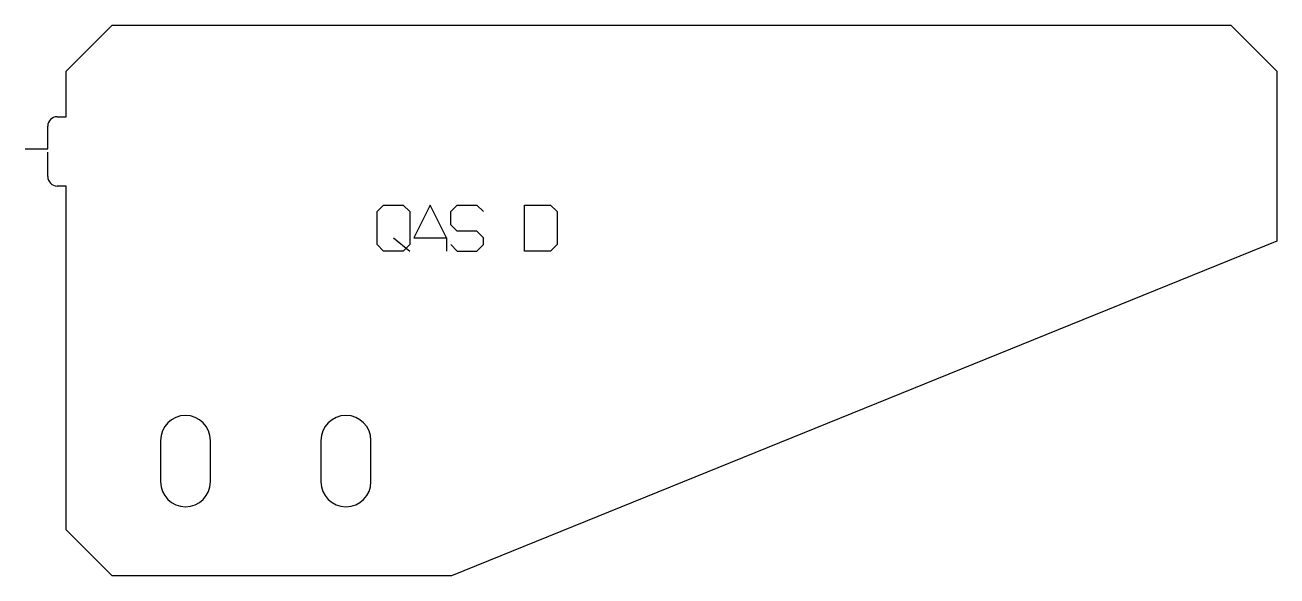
# Model space of a CAD drawing. Extents: x 818 to 1092, y 49 to 169.
import ezdxf

# ---------------------------------------------------------------- set-up
doc = ezdxf.new("R2010")
doc.units = 0

msp = doc.modelspace()

# ---------------------------------------------------------------- linework, layer by layer
for p, q in [((827.45, 158.72), (837.48, 168.75)), ((837.48, 168.75), (1081.52, 168.75)), ((1081.52, 168.75), (1091.55, 158.72)), ((827.45, 148.75), (827.45, 158.72)), ((1091.55, 158.72), (1091.55, 121.67)), ((825.5, 148.75), (827.45, 148.75)), ((823.45, 141.77), (823.45, 146.7)), ((818.5, 141.77), (823.45, 141.77)), ((823.45, 135.7), (823.45, 141.07)), ((827.45, 133.65), (825.5, 133.65)), ((827.45, 58.68), (827.45, 133.65)), ((895.27, 128.07), (896.7, 129.49)), ((896.7, 129.49), (900.99, 129.49)), ((900.99, 129.49), (902.42, 128.07)), ((906.88, 129.49), (903.31, 122.35)), ((910.45, 122.35), (906.88, 129.49)), ((911.35, 128.07), (912.77, 129.49)), ((912.77, 129.49), (917.06, 129.49)), ((917.06, 129.49), (918.49, 128.07)), ((927.42, 129.49), (933.13, 129.49)), ((927.42, 119.49), (927.42, 129.49)), ((933.13, 129.49), (934.56, 128.07)), ((895.27, 120.92), (895.27, 128.07)), ((902.42, 128.07), (902.42, 120.92)), ((911.35, 125.21), (911.35, 128.07)), ((934.56, 128.07), (934.56, 120.92)), ((912.77, 123.78), (911.35, 125.21)), ((917.06, 123.78), (912.77, 123.78)), ((918.49, 122.35), (917.06, 123.78)), ((896.7, 119.49), (895.27, 120.92)), ((898.85, 122.35), (902.42, 119.49)), ((902.42, 120.92), (900.99, 119.49)), ((903.31, 122.35), (910.45, 122.35)), ((910.45, 122.35), (910.45, 119.49)), ((911.35, 120.92), (912.77, 119.49)), ((1091.55, 121.67), (911.51, 48.65)), ((917.06, 119.49), (918.49, 120.92)), ((918.49, 120.92), (918.49, 122.35)), ((934.56, 120.92), (933.13, 119.49)), ((900.99, 119.49), (896.7, 119.49)), ((912.77, 119.49), (917.06, 119.49)), ((933.13, 119.49), (927.42, 119.49)), ((848.05, 78.2), (848.05, 69.2)), ((858.95, 69.2), (858.95, 78.2)), ((883.05, 78.2), (883.05, 69.2)), ((893.95, 69.2), (893.95, 78.2)), ((837.48, 48.65), (827.45, 58.68)), ((911.51, 48.65), (837.48, 48.65))]:
    msp.add_line(p, q)
for centre, radius, start, end in [((825.5, 146.7), 2.05, 90, 180), ((825.5, 135.7), 2.05, 180, 270), ((853.5, 78.2), 5.45, 90, 180), ((853.5, 78.2), 5.45, 0, 90), ((888.5, 78.2), 5.45, 90, 180), ((888.5, 78.2), 5.45, 0, 90), ((853.5, 69.2), 5.45, 180, 0), ((888.5, 69.2), 5.45, 180, 0)]:
    msp.add_arc(centre, radius, start, end)

doc.saveas('drawing.dxf')
